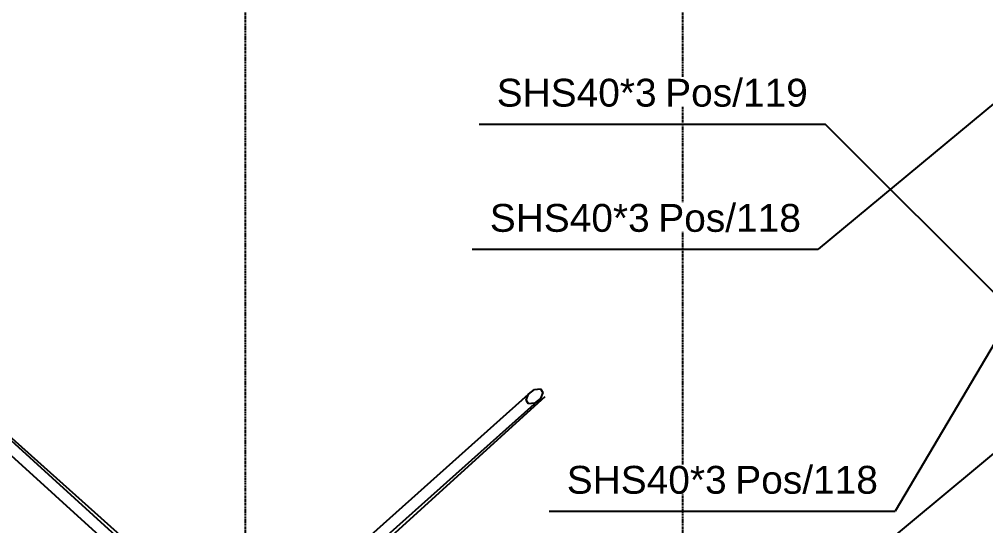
# Model space of a CAD drawing. Header units: millimetres. Extents: x -57554 to 16546, y 2142 to 98430.
# Drawn here: x -46058 to -44400, y 67150 to 68019 of the extents above; entities that cross this region are included whole.
import ezdxf

# ---------------------------------------------------------------- set-up
doc = ezdxf.new("R2010")
doc.units = ezdxf.units.MM
doc.linetypes.add('DXK_LINE_DOT3', pattern=[5.9187, 2.979, -0.9799, 0.9799, -0.9799])
doc.layers.add('S-Z2-A_TEXTUAL_ANNOTATION', color=7, linetype='Continuous')
doc.styles.add('Arial', font='ARIAL.TTF', dxfattribs={"height": 0.2})

msp = doc.modelspace()

# ---------------------------------------------------------------- linework, layer by layer
at = {"color": 1, "linetype": 'DXK_LINE_DOT3'}
for p, q in [((-45669.5, 61587.1), (-45669.5, 74087.1)), ((-44919.5, 61587.1), (-44919.5, 74087.1))]:
    msp.add_line(p, q, dxfattribs=at)
at = {"color": 2, "linetype": 'Continuous'}
for p, q in [((-46163.8, 67380), (-45795.4, 67045.6)), ((-46155.2, 67376), (-45831.8, 67087.3)), ((-45553.9, 67045.6), (-45183.8, 67376)), ((-45188, 67365.8), (-45183.8, 67376)), ((-45183.8, 67376), (-45173.8, 67384.1)), ((-45173.8, 67384.1), (-45163.7, 67385.2)), ((-45163.7, 67385.2), (-45159.5, 67378.7)), ((-45159.5, 67378.7), (-45163.7, 67368.4)), ((-46183.6, 67372.1), (-45810.8, 67033.7)), ((-45538.6, 67033.7), (-45163.7, 67368.4)), ((-45492.3, 67066.3), (-45155.4, 67372.1)), ((-45183.8, 67359.3), (-45188, 67365.8)), ((-45173.8, 67360.4), (-45183.8, 67359.3)), ((-45163.7, 67368.4), (-45173.8, 67360.4))]:
    msp.add_line(p, q, dxfattribs=at)
at = {"layer": 'S-Z2-A_TEXTUAL_ANNOTATION'}
for p, q in [((-44253.8, 67984.5), (-44686.8, 67624.5)), ((-45268.6, 67839.3), (-44675, 67839.3)), ((-44180, 67344.3), (-44675, 67839.3)), ((-44253.8, 67684.5), (-44554.7, 67175.2)), ((-45280.5, 67624.5), (-44686.8, 67624.5)), ((-44253.8, 67384.5), (-44686.8, 67024.5)), ((-45148.4, 67175.2), (-44554.7, 67175.2))]:
    msp.add_line(p, q, dxfattribs=at)

# ---------------------------------------------------------------- wipeouts: each hides what was drawn before it
for points in [[(-44964.5, 67869.3), (-44964.5, 67919.3), (-45238.6, 67919.3), (-45238.6, 67869.3)], [(-44976.3, 67654.5), (-44976.3, 67704.5), (-45250.5, 67704.5), (-45250.5, 67654.5)]]:
    msp.add_wipeout(points).dxf.layer = 'S-Z2-A_TEXTUAL_ANNOTATION'

# ---------------------------------------------------------------- next in the draw order: texts
at = {"layer": 'S-Z2-A_TEXTUAL_ANNOTATION', "style": 'Arial'}
for p in [(-45238.6, 67869.3), (-45250.5, 67654.5)]:
    msp.add_text('SHS40*3', height=47.75, dxfattribs=at).set_placement(p)

# ---------------------------------------------------------------- next in the draw order: wipeouts: each hides what was drawn before it
for points in [[(-44705, 67869.3), (-44705, 67919.3), (-44949.5, 67919.3), (-44949.5, 67869.3)], [(-44716.8, 67654.5), (-44716.8, 67704.5), (-44961.3, 67704.5), (-44961.3, 67654.5)], [(-44844.2, 67205.2), (-44844.2, 67255.2), (-45118.4, 67255.2), (-45118.4, 67205.2)], [(-44584.7, 67205.2), (-44584.7, 67255.2), (-44829.2, 67255.2), (-44829.2, 67205.2)]]:
    msp.add_wipeout(points).dxf.layer = 'S-Z2-A_TEXTUAL_ANNOTATION'

# ---------------------------------------------------------------- next in the draw order: texts
for s, p in [('Pos/119', (-44949.5, 67869.3)), ('Pos/118', (-44961.3, 67654.5)), ('SHS40*3', (-45118.4, 67205.2)), ('Pos/118', (-44829.2, 67205.2))]:
    msp.add_text(s, height=47.75, dxfattribs=at).set_placement(p)

doc.saveas('drawing.dxf')
